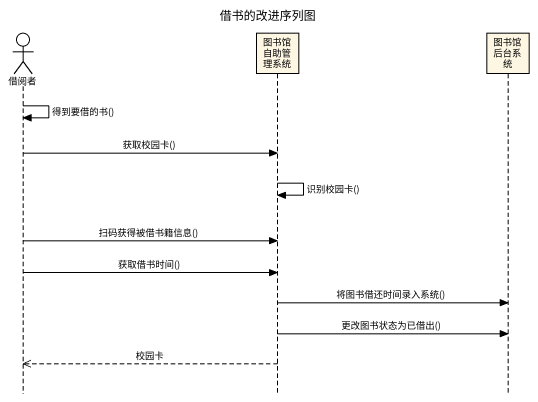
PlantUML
@startuml
title 借书的改进序列图
hide footbox
actor 借阅者
participant 图书馆自助管理系统
participant 图书馆后台系统

借阅者 -> 借阅者 : 得到要借的书()
借阅者 -> 图书馆自助管理系统 : 获取校园卡()
图书馆自助管理系统 -> 图书馆自助管理系统 : 识别校园卡()
借阅者 -> 图书馆自助管理系统 : 扫码获得被借书籍信息()
借阅者 -> 图书馆自助管理系统 : 获取借书时间()
图书馆自助管理系统 -> 图书馆后台系统 : 将图书借还时间录入系统()
图书馆自助管理系统 -> 图书馆后台系统 : 更改图书状态为已借出()
图书馆自助管理系统 -->> 借阅者 : 校园卡
@enduml
